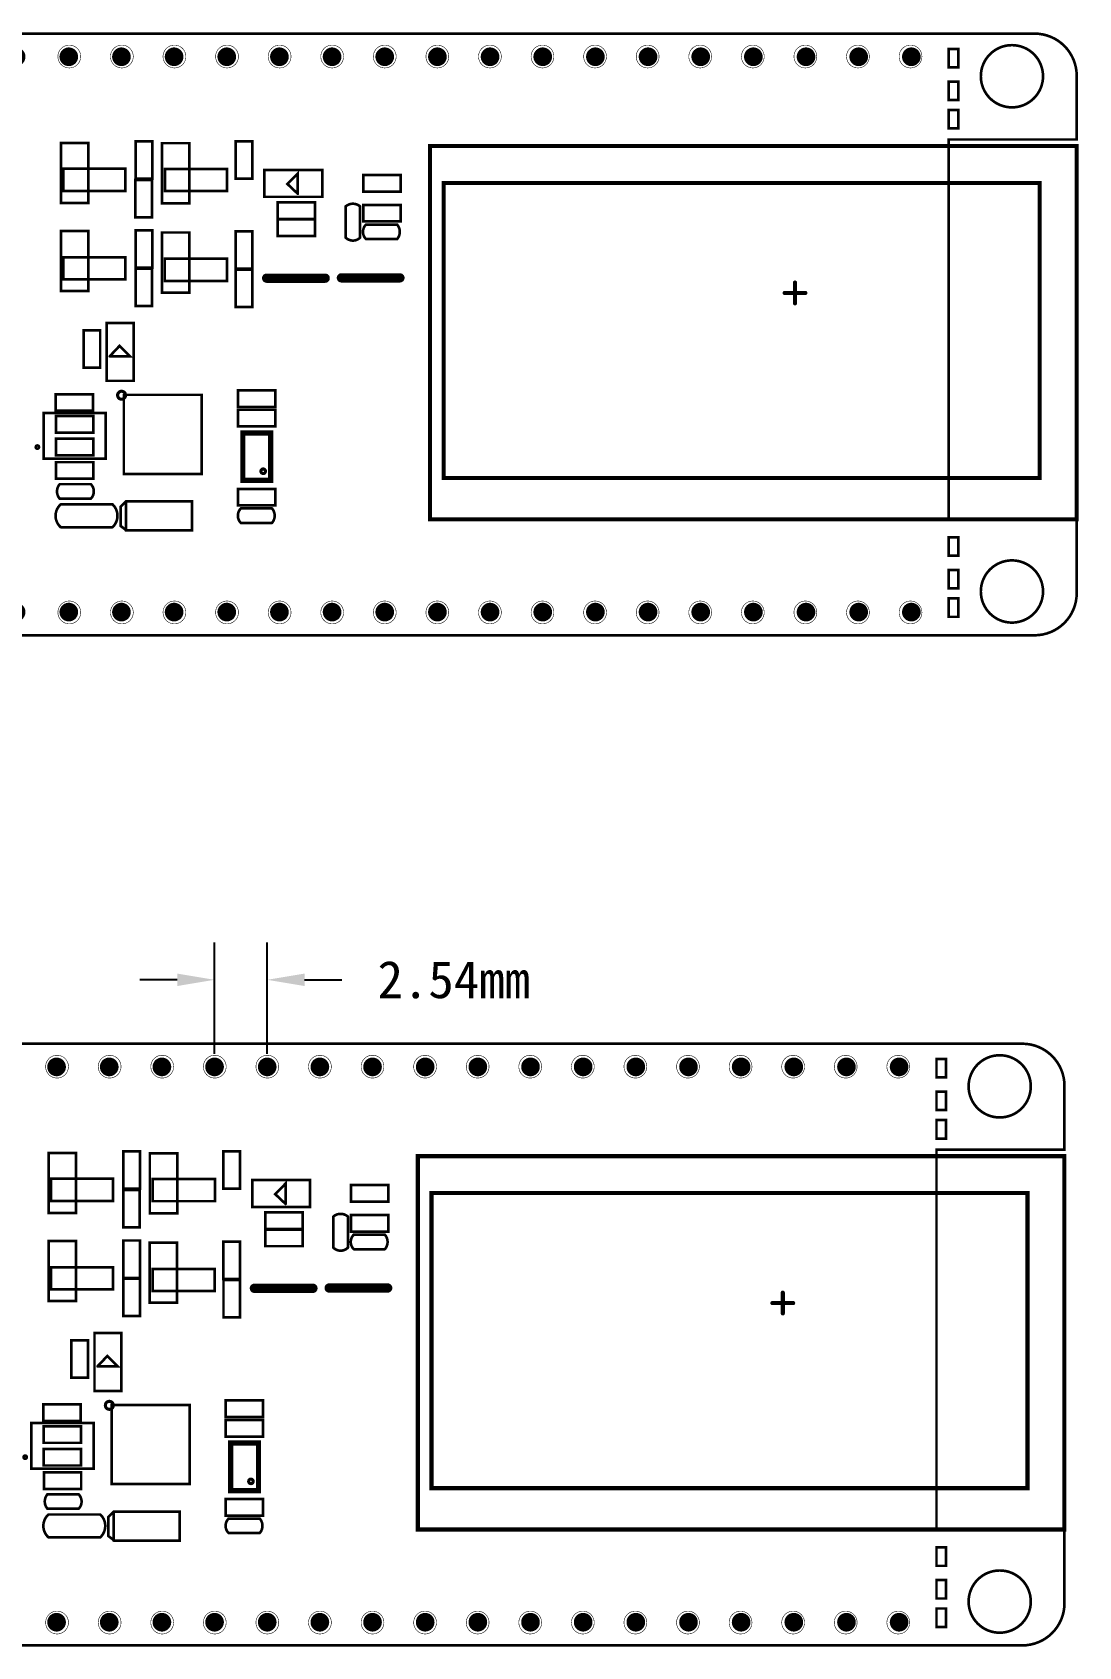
# Model space of a CAD drawing. Extents: x -92 to 99, y -5 to 84.
# Drawn here: x 48.7 to 99.1, y 0 to 77.8 of the extents above; entities that cross this region are included whole.
import ezdxf

# ---------------------------------------------------------------- set-up
doc = ezdxf.new("R2010")
doc.units = 0
doc.header["$MEASUREMENT"] = 0
doc.layers.get('0').update_dxf_attribs({"linetype": 'CONTINUOUS'})
doc.layers.get('Defpoints').update_dxf_attribs({"linetype": 'CONTINUOUS'})
for name, color, linetype in [('2D_LINE_01', 183, 'CONTINUOUS'), ('BOARD_CUTOUT_00', 254, 'CONTINUOUS'), ('BOARD_OUTLINE_00', 254, 'CONTINUOUS'), ('DRIL_NPLTE_THRU_01', 3, 'CONTINUOUS'), ('DRIL_PLTE_THRU_01', 3, 'CONTINUOUS'), ('DRIL_SYMBOL', 254, 'CONTINUOUS'), ('PART_TOP_2DLINE_01', 254, 'CONTINUOUS'), ('PART_TOP_2DLINE_126', 254, 'CONTINUOUS'), ('TAG_00', 254, 'CONTINUOUS'), ('TAG_01', 254, 'CONTINUOUS')]:
    doc.layers.add(name, color=color, linetype=linetype)
doc.dimstyles.get("Standard").update_dxf_attribs({"dimscale": 10, "dimtxt": 0.18, "dimasz": 0.18, "dimexe": 0.18, "dimexo": 0.0625, "dimgap": 0.09, "dimtad": 0, "dimtih": 1, "dimtoh": 1, "dimzin": 0, "dimdsep": 46, "dimtxsty": 'Standard', "dimcen": 0.09, "dimadec": 0, "dimazin": 0, "dimtfac": 1, "dimtofl": 0, "dimtmove": 0, "dimatfit": 3, "dimfxl": 1, "dimtolj": 1, "dimtzin": 0, "dimarcsym": 0})

# ---------------------------------------------------------------- blocks, each defined once
blk = doc.blocks.new('SMOOTH_0$127')
at = {"const_width": 0.0635}
blk.add_lwpolyline([(-0.03175, 0, 1), (0.03175, 0, 1)], format="xyb", close=True, dxfattribs=at)
blk = doc.blocks.new('BOARD_59')
at = {"layer": 'BOARD_CUTOUT_00', "const_width": 0.127}
for points in [[(5.171, 4.50922, 1), (2.171, 4.50922, 1)], [(74.525124, 4.599178, 1), (71.524876, 4.599178, 1)], [(5.171, -20.24078, 1), (2.171, -20.24078, 1)], [(74.525124, -20.240752, 1), (71.524876, -20.240752, 1)]]:
    blk.add_lwpolyline(points, format="xyb", close=True, dxfattribs=at)
for points in [[(69.977, 5.9182), (70.4342, 5.9182), (70.4342, 5.0292), (69.977, 5.0292)], [(69.977, 4.3434), (70.4342, 4.3434), (70.4342, 3.4544), (69.977, 3.4544)], [(69.977, 2.9718), (70.4342, 2.9718), (70.4342, 2.0828), (69.977, 2.0828)], [(69.977, -17.6276), (70.4342, -17.6276), (70.4342, -18.5166), (69.977, -18.5166)], [(69.977, -19.2024), (70.4342, -19.2024), (70.4342, -20.0914), (69.977, -20.0914)], [(69.977, -20.574), (70.4342, -20.574), (70.4342, -21.463), (69.977, -21.463)]]:
    blk.add_lwpolyline(points, close=True, dxfattribs=at)
at = {"layer": 'BOARD_OUTLINE_00', "const_width": 0.127}
blk.add_lwpolyline([(3.4036, -22.352, -0.414213562), (1.3716, -20.32), (1.3716, 4.6228, -0.414213562), (3.4036, 6.6548), (74.1172, 6.6548, -0.414213562), (76.1492, 4.6228), (76.1492, 1.5494), (69.977, 1.5494), (69.977, -16.764), (76.1492, -16.764), (76.1492, -20.32, -0.414213562), (74.1172, -22.352)], format="xyb", close=True, dxfattribs=at)
at = {"layer": 'BOARD_CUTOUT_00'}
for p in [(69.977, 5.9182), (70.4342, 5.9182), (69.977, 5.0292), (70.4342, 5.0292), (69.977, 4.3434), (70.4342, 4.3434), (69.977, 3.4544), (70.4342, 3.4544), (69.977, 2.9718), (70.4342, 2.9718), (69.977, 2.0828), (70.4342, 2.0828), (69.977, -17.6276), (70.4342, -17.6276), (69.977, -18.5166), (70.4342, -18.5166), (69.977, -19.2024), (70.4342, -19.2024), (69.977, -20.0914), (70.4342, -20.0914), (69.977, -20.574), (70.4342, -20.574), (69.977, -21.463), (70.4342, -21.463)]:
    blk.add_blockref('SMOOTH_0$127', p, dxfattribs=at)
at = {"layer": 'BOARD_OUTLINE_00'}
for p in [(1.3716, -20.32), (3.4036, -22.352)]:
    blk.add_blockref('SMOOTH_0$127', p, dxfattribs=at)
blk = doc.blocks.new('DRAWING_21')
at = {"layer": '2D_LINE_01', "const_width": 0.0254}
blk.add_lwpolyline([(-0.55, 0, 1), (0.55, 0, 1)], format="xyb", close=True, dxfattribs=at)
blk = doc.blocks.new('DRAWING_22')
at = {"layer": '2D_LINE_01', "const_width": 0.0254}
blk.add_lwpolyline([(-0.55, 0, 1), (0.55, 0, 1)], format="xyb", close=True, dxfattribs=at)
blk = doc.blocks.new('DRAWING_23')
at = {"layer": '2D_LINE_01', "const_width": 0.0254}
blk.add_lwpolyline([(-0.55, 0, 1), (0.55, 0, 1)], format="xyb", close=True, dxfattribs=at)
blk = doc.blocks.new('DRAWING_24')
at = {"layer": '2D_LINE_01', "const_width": 0.0254}
blk.add_lwpolyline([(-0.55, 0, 1), (0.55, 0, 1)], format="xyb", close=True, dxfattribs=at)
blk = doc.blocks.new('DRAWING_25')
at = {"layer": '2D_LINE_01', "const_width": 0.0254}
blk.add_lwpolyline([(-0.55, 0, 1), (0.55, 0, 1)], format="xyb", close=True, dxfattribs=at)
blk = doc.blocks.new('DRAWING_26')
at = {"layer": '2D_LINE_01', "const_width": 0.0254}
blk.add_lwpolyline([(-0.55, 0, 1), (0.55, 0, 1)], format="xyb", close=True, dxfattribs=at)
blk = doc.blocks.new('DRAWING_27')
at = {"layer": '2D_LINE_01', "const_width": 0.0254}
blk.add_lwpolyline([(-0.55, 0, 1), (0.55, 0, 1)], format="xyb", close=True, dxfattribs=at)
blk = doc.blocks.new('DRAWING_28')
at = {"layer": '2D_LINE_01', "const_width": 0.0254}
blk.add_lwpolyline([(-0.55, 0, 1), (0.55, 0, 1)], format="xyb", close=True, dxfattribs=at)
blk = doc.blocks.new('DRAWING_29')
at = {"layer": '2D_LINE_01', "const_width": 0.0254}
blk.add_lwpolyline([(-0.55, 0, 1), (0.55, 0, 1)], format="xyb", close=True, dxfattribs=at)
blk = doc.blocks.new('DRAWING_30')
at = {"layer": '2D_LINE_01', "const_width": 0.0254}
blk.add_lwpolyline([(-0.55, 0, 1), (0.55, 0, 1)], format="xyb", close=True, dxfattribs=at)
blk = doc.blocks.new('DRAWING_31')
at = {"layer": '2D_LINE_01', "const_width": 0.0254}
blk.add_lwpolyline([(-0.55, 0, 1), (0.55, 0, 1)], format="xyb", close=True, dxfattribs=at)
blk = doc.blocks.new('DRAWING_32')
at = {"layer": '2D_LINE_01', "const_width": 0.0254}
blk.add_lwpolyline([(-0.55, 0, 1), (0.55, 0, 1)], format="xyb", close=True, dxfattribs=at)
blk = doc.blocks.new('DRAWING_33')
at = {"layer": '2D_LINE_01', "const_width": 0.0254}
blk.add_lwpolyline([(-0.55, 0, 1), (0.55, 0, 1)], format="xyb", close=True, dxfattribs=at)
blk = doc.blocks.new('DRAWING_34')
at = {"layer": '2D_LINE_01', "const_width": 0.0254}
blk.add_lwpolyline([(-0.55, 0, 1), (0.55, 0, 1)], format="xyb", close=True, dxfattribs=at)
blk = doc.blocks.new('DRAWING_35')
at = {"layer": '2D_LINE_01', "const_width": 0.0254}
blk.add_lwpolyline([(-0.55, 0, 1), (0.55, 0, 1)], format="xyb", close=True, dxfattribs=at)
blk = doc.blocks.new('DRAWING_36')
at = {"layer": '2D_LINE_01', "const_width": 0.0254}
blk.add_lwpolyline([(-0.55, 0, 1), (0.55, 0, 1)], format="xyb", close=True, dxfattribs=at)
blk = doc.blocks.new('DRAWING_37')
at = {"layer": '2D_LINE_01', "const_width": 0.0254}
blk.add_lwpolyline([(-0.55, 0, 1), (0.55, 0, 1)], format="xyb", close=True, dxfattribs=at)
blk = doc.blocks.new('DRAWING_38')
at = {"layer": '2D_LINE_01', "const_width": 0.0254}
blk.add_lwpolyline([(-0.55, 0, 1), (0.55, 0, 1)], format="xyb", close=True, dxfattribs=at)
blk = doc.blocks.new('DRAWING_39')
at = {"layer": '2D_LINE_01', "const_width": 0.0254}
blk.add_lwpolyline([(-0.55, 0, 1), (0.55, 0, 1)], format="xyb", close=True, dxfattribs=at)
blk = doc.blocks.new('DRAWING_40')
at = {"layer": '2D_LINE_01', "const_width": 0.0254}
blk.add_lwpolyline([(-0.55, 0, 1), (0.55, 0, 1)], format="xyb", close=True, dxfattribs=at)
blk = doc.blocks.new('DRAWING_41')
at = {"layer": '2D_LINE_01', "const_width": 0.0254}
blk.add_lwpolyline([(-0.55, 0, 1), (0.55, 0, 1)], format="xyb", close=True, dxfattribs=at)
blk = doc.blocks.new('DRAWING_42')
at = {"layer": '2D_LINE_01', "const_width": 0.0254}
blk.add_lwpolyline([(-0.55, 0, 1), (0.55, 0, 1)], format="xyb", close=True, dxfattribs=at)
blk = doc.blocks.new('DRAWING_43')
at = {"layer": '2D_LINE_01', "const_width": 0.0254}
blk.add_lwpolyline([(-0.55, 0, 1), (0.55, 0, 1)], format="xyb", close=True, dxfattribs=at)
blk = doc.blocks.new('DRAWING_44')
at = {"layer": '2D_LINE_01', "const_width": 0.0254}
blk.add_lwpolyline([(-0.55, 0, 1), (0.55, 0, 1)], format="xyb", close=True, dxfattribs=at)
blk = doc.blocks.new('DRAWING_45')
at = {"layer": '2D_LINE_01', "const_width": 0.0254}
blk.add_lwpolyline([(-0.55, 0, 1), (0.55, 0, 1)], format="xyb", close=True, dxfattribs=at)
blk = doc.blocks.new('DRAWING_46')
at = {"layer": '2D_LINE_01', "const_width": 0.0254}
blk.add_lwpolyline([(-0.55, 0, 1), (0.55, 0, 1)], format="xyb", close=True, dxfattribs=at)
blk = doc.blocks.new('DRAWING_47')
at = {"layer": '2D_LINE_01', "const_width": 0.0254}
blk.add_lwpolyline([(-0.55, 0, 1), (0.55, 0, 1)], format="xyb", close=True, dxfattribs=at)
blk = doc.blocks.new('DRAWING_48')
at = {"layer": '2D_LINE_01', "const_width": 0.0254}
blk.add_lwpolyline([(-0.55, 0, 1), (0.55, 0, 1)], format="xyb", close=True, dxfattribs=at)
blk = doc.blocks.new('DRAWING_49')
at = {"layer": '2D_LINE_01', "const_width": 0.0254}
blk.add_lwpolyline([(-0.55, 0, 1), (0.55, 0, 1)], format="xyb", close=True, dxfattribs=at)
blk = doc.blocks.new('DRAWING_50')
at = {"layer": '2D_LINE_01', "const_width": 0.0254}
blk.add_lwpolyline([(-0.55, 0, 1), (0.55, 0, 1)], format="xyb", close=True, dxfattribs=at)
blk = doc.blocks.new('DRAWING_51')
at = {"layer": '2D_LINE_01', "const_width": 0.0254}
blk.add_lwpolyline([(-0.55, 0, 1), (0.55, 0, 1)], format="xyb", close=True, dxfattribs=at)
blk = doc.blocks.new('DRAWING_52')
at = {"layer": '2D_LINE_01', "const_width": 0.0254}
blk.add_lwpolyline([(-0.55, 0, 1), (0.55, 0, 1)], format="xyb", close=True, dxfattribs=at)
blk = doc.blocks.new('DRAWING_53')
at = {"layer": '2D_LINE_01', "const_width": 0.0254}
blk.add_lwpolyline([(-0.55, 0, 1), (0.55, 0, 1)], format="xyb", close=True, dxfattribs=at)
blk = doc.blocks.new('DRAWING_54')
at = {"layer": '2D_LINE_01', "const_width": 0.0254}
blk.add_lwpolyline([(-0.55, 0, 1), (0.55, 0, 1)], format="xyb", close=True, dxfattribs=at)
blk = doc.blocks.new('PART_BODY_TOP_1')
at = {"layer": 'PART_TOP_2DLINE_126', "const_width": 0.127}
blk.add_lwpolyline([(0.755, -0.347, 0.414214), (0.755, 0.353), (-0.745, 0.353, 0.373387), (-0.745, -0.347)], format="xyb", close=True, dxfattribs=at)
at = {"layer": 'PART_TOP_2DLINE_126'}
for p in [(-0.745, 0.353), (0.755, 0.353), (-0.745, -0.347), (0.755, -0.347)]:
    blk.add_blockref('SMOOTH_0$127', p, dxfattribs=at)
blk = doc.blocks.new('DRIL_HOLE_0')
blk.add_lwpolyline([(0, 0, 1), (0, 0, 1)], format="xyb", close=True)
blk = doc.blocks.new('STK_TOP_40')
at = {"layer": 'DRIL_PLTE_THRU_01'}
blk.add_blockref('DRIL_HOLE_0', (0, 0), dxfattribs=at)
blk = doc.blocks.new('SYM_TOP_3')
for name, p in [('PART_BODY_TOP_1', (0, 0)), ('STK_TOP_40', (-0.445, 0.003)), ('STK_TOP_40', (0.455, 0.003))]:
    blk.add_blockref(name, p)
blk = doc.blocks.new('PART_TOP_0')
blk.add_blockref('SYM_TOP_3', (0, 0))
blk = doc.blocks.new('PART_BODY_TOP_69')
at = {"layer": 'PART_TOP_2DLINE_01', "const_width": 0.127}
blk.add_lwpolyline([(-1.511046, -0.522732), (1.488948, -0.522732), (1.488948, 0.545338), (-1.511046, 0.545338)], close=True, dxfattribs=at)
at = {"layer": 'PART_TOP_2DLINE_01'}
for p in [(-1.511046, 0.545338), (1.488948, 0.545338), (-1.511046, -0.522732), (1.488948, -0.522732)]:
    blk.add_blockref('SMOOTH_0$127', p, dxfattribs=at)
blk = doc.blocks.new('STK_TOP_299')
at = {"layer": 'DRIL_PLTE_THRU_01'}
blk.add_blockref('DRIL_HOLE_0', (0, 0), dxfattribs=at)
blk = doc.blocks.new('STK_TOP_300')
at = {"layer": 'DRIL_PLTE_THRU_01'}
blk.add_blockref('DRIL_HOLE_0', (0, 0), dxfattribs=at)
blk = doc.blocks.new('SYM_TOP_29')
for name, p in [('STK_TOP_300', (0, 1.081024)), ('PART_BODY_TOP_69', (0, 0)), ('STK_TOP_299', (-0.9652, -1.1811)), ('STK_TOP_299', (0.9652, -1.1811))]:
    blk.add_blockref(name, p)
blk = doc.blocks.new('PART_TOP_4')
blk.add_blockref('SYM_TOP_29', (0, 0))
blk = doc.blocks.new('SMOOTH_0$199898')
at = {"const_width": 0.099949}
blk.add_lwpolyline([(-0.049974, 0, 1), (0.049974, 0, 1)], format="xyb", close=True, dxfattribs=at)
blk = doc.blocks.new('PART_BODY_TOP_12')
at = {"layer": 'PART_TOP_2DLINE_126', "const_width": 0.1999}
for points in [[(-23.749, 18.048), (7.44, 18.048), (7.44, 0.0508), (-23.749, 0.0508)], [(-23.0886, 2.046), (5.658, 2.046), (5.658, 16.27), (-23.0886, 16.27)]]:
    blk.add_lwpolyline(points, close=True, dxfattribs=at)
for points in [[(-6.6452, 10.9674), (-6.1452, 10.9674), (-6.1452, 11.4674)], [(-6.1452, 10.4674), (-6.1452, 10.9674), (-5.6452, 10.9674)]]:
    blk.add_lwpolyline(points, dxfattribs=at)
at = {"layer": 'TAG_00'}
blk.add_lwpolyline([(0, 0), (0, 0)], dxfattribs=at)
at = {"layer": 'TAG_01'}
blk.add_lwpolyline([(0, 0), (0, 0)], dxfattribs=at)
at = {"layer": 'PART_TOP_2DLINE_126'}
for p in [(-23.749, 18.048), (7.44, 18.048), (-23.0886, 16.27), (5.658, 16.27), (-6.6452, 10.9674), (-6.1452, 11.4674), (-6.1452, 10.9674), (-6.1452, 10.9674), (-5.6452, 10.9674), (-6.1452, 10.4674), (-23.0886, 2.046), (5.658, 2.046), (-23.749, 0.0508), (7.44, 0.0508)]:
    blk.add_blockref('SMOOTH_0$199898', p, dxfattribs=at)
blk = doc.blocks.new('STK_TOP_115')
at = {"layer": 'DRIL_NPLTE_THRU_01'}
blk.add_blockref('DRIL_HOLE_0', (0, 0), dxfattribs=at)
blk = doc.blocks.new('SYM_TOP_12')
for name, p in [('PART_BODY_TOP_12', (0, 0)), ('STK_TOP_115', (-22.86, 18)), ('STK_TOP_115', (-21.59, 18)), ('STK_TOP_115', (-20.32, 18)), ('STK_TOP_115', (-19.05, 18)), ('STK_TOP_115', (-17.78, 18)), ('STK_TOP_115', (-16.51, 18)), ('STK_TOP_115', (-15.24, 18)), ('STK_TOP_115', (-13.97, 18)), ('STK_TOP_115', (-12.7, 18)), ('STK_TOP_115', (-11.43, 18)), ('STK_TOP_115', (-10.16, 18)), ('STK_TOP_115', (-8.89, 18)), ('STK_TOP_115', (-7.62, 18)), ('STK_TOP_115', (-6.35, 18)), ('STK_TOP_115', (-5.08, 18)), ('STK_TOP_115', (-3.81, 18)), ('STK_TOP_115', (-2.54, 18)), ('STK_TOP_115', (-1.27, 18.048)), ('STK_TOP_115', (0, 18)), ('STK_TOP_115', (-22.86, 0)), ('STK_TOP_115', (-21.59, 0)), ('STK_TOP_115', (-20.32, 0)), ('STK_TOP_115', (-19.05, 0)), ('STK_TOP_115', (-17.78, 0)), ('STK_TOP_115', (-16.51, 0)), ('STK_TOP_115', (-15.24, 0)), ('STK_TOP_115', (-13.97, 0)), ('STK_TOP_115', (-12.7, 0)), ('STK_TOP_115', (-11.43, 0)), ('STK_TOP_115', (-10.16, 0)), ('STK_TOP_115', (-8.89, 0)), ('STK_TOP_115', (-7.62, 0)), ('STK_TOP_115', (-6.35, 0)), ('STK_TOP_115', (-5.08, 0)), ('STK_TOP_115', (-3.81, 0)), ('STK_TOP_115', (-2.54, 0)), ('STK_TOP_115', (-1.27, 0)), ('STK_TOP_115', (0, 0))]:
    blk.add_blockref(name, p)
blk = doc.blocks.new('PART_TOP_16')
blk.add_blockref('SYM_TOP_12', (0, 0))
blk = doc.blocks.new('PART_BODY_TOP_4')
at = {"layer": 'PART_TOP_2DLINE_126', "const_width": 0.127}
blk.add_lwpolyline([(-0.898, 0.408), (-0.898, -0.392), (0.902, -0.392), (0.902, 0.408)], close=True, dxfattribs=at)
at = {"layer": 'PART_TOP_2DLINE_126'}
for p in [(-0.898, 0.408), (0.902, 0.408), (-0.898, -0.392), (0.902, -0.392)]:
    blk.add_blockref('SMOOTH_0$127', p, dxfattribs=at)
blk = doc.blocks.new('SYM_TOP_6')
for name, p in [('PART_BODY_TOP_4', (0, 0)), ('STK_TOP_40', (-0.448, 0.008)), ('STK_TOP_40', (0.452, 0.008))]:
    blk.add_blockref(name, p)
blk = doc.blocks.new('PART_TOP_26')
blk.add_blockref('SYM_TOP_6', (0, 0))
blk = doc.blocks.new('PART_TOP_28')
blk.add_blockref('SYM_TOP_6', (0, 0))
blk = doc.blocks.new('STK_TOP_244')
at = {"layer": 'DRIL_NPLTE_THRU_01'}
blk.add_blockref('DRIL_HOLE_0', (0, 0), dxfattribs=at)
blk = doc.blocks.new('SYM_TOP_26')
for p in [(0, 0), (3, 0)]:
    blk.add_blockref('STK_TOP_244', p)
blk = doc.blocks.new('PART_TOP_29')
blk.add_blockref('SYM_TOP_26', (0, 0))
blk = doc.blocks.new('SMOOTH_0$4499986667')
at = {"const_width": 0.225}
blk.add_lwpolyline([(-0.112, 0, 1), (0.112, 0, 1)], format="xyb", close=True, dxfattribs=at)
blk = doc.blocks.new('PART_BODY_TOP_61')
at = {"layer": 'PART_TOP_2DLINE_126', "const_width": 0.45}
blk.add_lwpolyline([(1.588, -0.01), (1.588, 2.812)], dxfattribs=at)
at = {"layer": 'PART_TOP_2DLINE_126'}
for p in [(1.588, 2.812), (1.588, -0.01)]:
    blk.add_blockref('SMOOTH_0$4499986667', p, dxfattribs=at)
blk = doc.blocks.new('STK_TOP_95')
at = {"layer": 'DRIL_PLTE_THRU_01'}
blk.add_blockref('DRIL_HOLE_0', (0, 0), dxfattribs=at)
blk = doc.blocks.new('SYM_TOP_25')
for name, p in [('STK_TOP_95', (0.43317, 2.42503)), ('PART_BODY_TOP_61', (0, 0)), ('STK_TOP_95', (2.57832, 1.47658)), ('STK_TOP_95', (0.43317, 0.51642))]:
    blk.add_blockref(name, p)
blk = doc.blocks.new('PART_TOP_30')
blk.add_blockref('SYM_TOP_25', (0, 0))
blk = doc.blocks.new('PART_TOP_31')
blk.add_blockref('SYM_TOP_3', (0, 0))
blk = doc.blocks.new('PART_TOP_32')
blk.add_blockref('SYM_TOP_25', (0, 0))
blk = doc.blocks.new('PART_TOP_33')
blk.add_blockref('SYM_TOP_6', (0, 0))
blk = doc.blocks.new('PART_TOP_34')
blk.add_blockref('SYM_TOP_3', (0, 0))
blk = doc.blocks.new('PART_TOP_35')
blk.add_blockref('SYM_TOP_6', (0, 0))
blk = doc.blocks.new('PART_TOP_36')
blk.add_blockref('SYM_TOP_6', (0, 0))
blk = doc.blocks.new('SMOOTH_0$1499993333')
at = {"const_width": 0.075}
blk.add_lwpolyline([(-0.037, 0, 1), (0.037, 0, 1)], format="xyb", close=True, dxfattribs=at)
blk = doc.blocks.new('SMOOTH_0$254')
at = {"const_width": 0.127}
blk.add_lwpolyline([(-0.0635, 0, 1), (0.0635, 0, 1)], format="xyb", close=True, dxfattribs=at)
blk = doc.blocks.new('PART_BODY_TOP_11')
at = {"layer": 'PART_TOP_2DLINE_126', "const_width": 0.254}
blk.add_lwpolyline([(0, 1.981), (2.286, 1.981), (2.286, 0.635), (0, 0.635)], close=True, dxfattribs=at)
at = {"layer": 'PART_TOP_2DLINE_126', "const_width": 0.15}
blk.add_lwpolyline([(0.023, 0.767), (0.023, 1.905)], dxfattribs=at)
blk.add_lwpolyline([(1.953, 1.616, 1), (1.734, 1.616, 1)], format="xyb", close=True, dxfattribs=at)
at = {"layer": 'PART_TOP_2DLINE_126'}
for name, p in [('SMOOTH_0$254', (0, 1.981)), ('SMOOTH_0$1499993333', (0.023, 1.905)), ('SMOOTH_0$254', (2.286, 1.981)), ('SMOOTH_0$1499993333', (0.023, 0.767)), ('SMOOTH_0$254', (0, 0.635)), ('SMOOTH_0$254', (2.286, 0.635))]:
    blk.add_blockref(name, p, dxfattribs=at)
blk = doc.blocks.new('STK_TOP_96')
at = {"layer": 'DRIL_PLTE_THRU_01'}
blk.add_blockref('DRIL_HOLE_0', (0, 0), dxfattribs=at)
blk = doc.blocks.new('SYM_TOP_11')
for name, p in [('PART_BODY_TOP_11', (0, 0)), ('STK_TOP_96', (0.50347, 2.31694)), ('STK_TOP_96', (1.15347, 2.31694)), ('STK_TOP_96', (1.80347, 2.31694)), ('STK_TOP_96', (0.50347, 0.38903)), ('STK_TOP_96', (1.15347, 0.38903)), ('STK_TOP_96', (1.80347, 0.38903))]:
    blk.add_blockref(name, p)
blk = doc.blocks.new('PART_TOP_38')
blk.add_blockref('SYM_TOP_11', (0, 0))
blk = doc.blocks.new('PART_TOP_40')
blk.add_blockref('SYM_TOP_6', (0, 0))
blk = doc.blocks.new('PART_TOP_41')
blk.add_blockref('SYM_TOP_6', (0, 0))
blk = doc.blocks.new('PART_BODY_TOP_3')
at = {"layer": 'PART_TOP_2DLINE_126', "const_width": 0.127}
blk.add_lwpolyline([(-1.397, 0.66), (1.397, 0.66), (1.397, -0.635), (-1.397, -0.635)], close=True, dxfattribs=at)
blk.add_lwpolyline([(-0.212, 0.513), (-0.212, -0.465), (0.291, 0.039), (-0.21, 0.513)], dxfattribs=at)
at = {"layer": 'PART_TOP_2DLINE_126'}
for p in [(-1.397, 0.66), (-0.212, 0.513), (-0.21, 0.513), (0.291, 0.039), (1.397, 0.66), (-1.397, -0.635), (-0.212, -0.465), (1.397, -0.635)]:
    blk.add_blockref('SMOOTH_0$127', p, dxfattribs=at)
blk = doc.blocks.new('STK_TOP_42')
at = {"layer": 'DRIL_PLTE_THRU_01'}
blk.add_blockref('DRIL_HOLE_0', (0, 0), dxfattribs=at)
blk = doc.blocks.new('SYM_TOP_5')
for name, p in [('PART_BODY_TOP_3', (0, 0)), ('STK_TOP_42', (-0.762, 0)), ('STK_TOP_42', (0.762, 0))]:
    blk.add_blockref(name, p)
blk = doc.blocks.new('PART_TOP_42')
blk.add_blockref('SYM_TOP_5', (0, 0))
blk = doc.blocks.new('PART_TOP_47')
blk.add_blockref('SYM_TOP_5', (0, 0))
blk = doc.blocks.new('PART_TOP_48')
blk.add_blockref('SYM_TOP_6', (0, 0))
blk = doc.blocks.new('PART_TOP_49')
blk.add_blockref('SYM_TOP_3', (0, 0))
blk = doc.blocks.new('PART_TOP_50')
blk.add_blockref('SYM_TOP_6', (0, 0))
blk = doc.blocks.new('PART_TOP_51')
blk.add_blockref('SYM_TOP_6', (0, 0))
blk = doc.blocks.new('PART_TOP_52')
blk.add_blockref('SYM_TOP_6', (0, 0))
blk = doc.blocks.new('PART_TOP_53')
blk.add_blockref('SYM_TOP_6', (0, 0))
blk = doc.blocks.new('PART_BODY_TOP_7')
at = {"layer": 'PART_TOP_2DLINE_126', "const_width": 0.127}
blk.add_lwpolyline([(-1.5, -1.1), (-1.5, 1.1), (1.5, 1.1), (1.5, -1.1)], close=True, dxfattribs=at)
blk.add_lwpolyline([(-1.878, -0.541, 1), (-1.723, -0.541, 1)], format="xyb", close=True, dxfattribs=at)
at = {"layer": 'PART_TOP_2DLINE_126'}
for p in [(-1.5, 1.1), (1.5, 1.1), (-1.5, -1.1), (1.5, -1.1)]:
    blk.add_blockref('SMOOTH_0$127', p, dxfattribs=at)
blk = doc.blocks.new('STK_TOP_73')
at = {"layer": 'DRIL_PLTE_THRU_01'}
blk.add_blockref('DRIL_HOLE_0', (0, 0), dxfattribs=at)
blk = doc.blocks.new('SYM_TOP_7')
for name, p in [('PART_BODY_TOP_7', (0, 0)), ('STK_TOP_73', (-0.85, 0.55)), ('STK_TOP_73', (0.85, 0.55)), ('STK_TOP_73', (-0.85, -0.55)), ('STK_TOP_73', (0.85, -0.55))]:
    blk.add_blockref(name, p)
blk = doc.blocks.new('PART_TOP_54')
blk.add_blockref('SYM_TOP_7', (0, 0))
blk = doc.blocks.new('PART_BODY_TOP_13')
at = {"layer": 'PART_TOP_2DLINE_126', "const_width": 0.127}
blk.add_lwpolyline([(1.238, -0.559, 0.432739), (1.238, 0.541), (-1.262, 0.541, 0.450467), (-1.262, -0.559)], format="xyb", close=True, dxfattribs=at)
at = {"layer": 'PART_TOP_2DLINE_126'}
for p in [(-1.262, 0.541), (1.238, 0.541), (-1.262, -0.559), (1.238, -0.559)]:
    blk.add_blockref('SMOOTH_0$127', p, dxfattribs=at)
blk = doc.blocks.new('STK_TOP_75')
at = {"layer": 'DRIL_PLTE_THRU_01'}
blk.add_blockref('DRIL_HOLE_0', (0, 0), dxfattribs=at)
blk = doc.blocks.new('SYM_TOP_13')
for name, p in [('PART_BODY_TOP_13', (0, 0)), ('STK_TOP_75', (-0.812, -0.009)), ('STK_TOP_75', (0.788, -0.009))]:
    blk.add_blockref(name, p)
blk = doc.blocks.new('PART_TOP_55')
blk.add_blockref('SYM_TOP_13', (0, 0))
blk = doc.blocks.new('PART_BODY_TOP_9')
at = {"layer": 'PART_TOP_2DLINE_126', "const_width": 0.15}
blk.add_lwpolyline([(-3.498, 2.648, 1), (-3.882, 2.648, 1)], format="xyb", close=True, dxfattribs=at)
at = {"layer": 'PART_TOP_2DLINE_126', "const_width": 0.127}
blk.add_lwpolyline([(-3.581, 2.667), (-3.581, -1.143), (0.178, -1.143), (0.178, 2.667)], close=True, dxfattribs=at)
at = {"layer": 'PART_TOP_2DLINE_126'}
for p in [(-3.581, 2.667), (0.178, 2.667), (-3.581, -1.143), (0.178, -1.143)]:
    blk.add_blockref('SMOOTH_0$127', p, dxfattribs=at)
blk = doc.blocks.new('STK_TOP_80')
at = {"layer": 'DRIL_PLTE_THRU_01'}
blk.add_blockref('DRIL_HOLE_0', (0, 0), dxfattribs=at)
blk = doc.blocks.new('STK_TOP_79')
at = {"layer": 'DRIL_PLTE_THRU_01'}
blk.add_blockref('DRIL_HOLE_0', (0, 0), dxfattribs=at)
blk = doc.blocks.new('STK_TOP_81')
at = {"layer": 'DRIL_PLTE_THRU_01'}
blk.add_blockref('DRIL_HOLE_0', (0, 0), dxfattribs=at)
blk = doc.blocks.new('SYM_TOP_9')
for name, p in [('PART_BODY_TOP_9', (0, 0)), ('STK_TOP_79', (-2.91549, 2.72758)), ('STK_TOP_79', (-2.41549, 2.72758)), ('STK_TOP_79', (-1.91549, 2.72758)), ('STK_TOP_79', (-1.41549, 2.72758)), ('STK_TOP_79', (-0.91549, 2.72758)), ('STK_TOP_79', (-0.41549, 2.72758)), ('STK_TOP_80', (-3.683, 1.99201)), ('STK_TOP_80', (0.31596, 1.99201)), ('STK_TOP_80', (-3.683, 1.49201)), ('STK_TOP_80', (-3.683, 0.99201)), ('STK_TOP_80', (0.31596, 1.49201)), ('STK_TOP_80', (0.31596, 0.99201)), ('STK_TOP_80', (-3.683, 0.49201)), ('STK_TOP_81', (-1.67222, 0.74878)), ('STK_TOP_80', (0.31596, 0.49201)), ('STK_TOP_80', (-3.683, -0.00799)), ('STK_TOP_80', (-3.683, -0.508)), ('STK_TOP_80', (0.31596, -0.00799)), ('STK_TOP_80', (0.31596, -0.50799)), ('STK_TOP_79', (-2.91549, -1.27138)), ('STK_TOP_79', (-2.41549, -1.27139)), ('STK_TOP_79', (-1.91549, -1.27138)), ('STK_TOP_79', (-1.41549, -1.27138)), ('STK_TOP_79', (-0.91549, -1.27138)), ('STK_TOP_79', (-0.41549, -1.27138))]:
    blk.add_blockref(name, p)
blk = doc.blocks.new('PART_TOP_56')
blk.add_blockref('SYM_TOP_9', (0, 0))
blk = doc.blocks.new('PART_BODY_TOP_16')
at = {"layer": 'PART_TOP_2DLINE_126', "const_width": 0.127}
blk.add_lwpolyline([(1.538, 0.691), (1.828, 0.471), (1.828, -0.449), (1.568, -0.709), (-1.612, -0.709), (-1.612, 0.691)], close=True, dxfattribs=at)
blk.add_lwpolyline([(1.568, -0.699), (1.568, 0.693)], dxfattribs=at)
at = {"layer": 'PART_TOP_2DLINE_126'}
for p in [(-1.612, 0.691), (1.538, 0.691), (1.568, 0.693), (1.828, 0.471), (-1.612, -0.709), (1.568, -0.699), (1.568, -0.709), (1.828, -0.449)]:
    blk.add_blockref('SMOOTH_0$127', p, dxfattribs=at)
blk = doc.blocks.new('STK_TOP_119')
at = {"layer": 'DRIL_PLTE_THRU_01'}
blk.add_blockref('DRIL_HOLE_0', (0, 0), dxfattribs=at)
blk = doc.blocks.new('SYM_TOP_16')
for name, p in [('PART_BODY_TOP_16', (0, 0)), ('STK_TOP_119', (-1.127, -0.009)), ('STK_TOP_119', (1.103, -0.009))]:
    blk.add_blockref(name, p)
blk = doc.blocks.new('PART_TOP_57')
blk.add_blockref('SYM_TOP_16', (0, 0))
blk = doc.blocks.new('PART_TOP_71')
blk.add_blockref('SYM_TOP_6', (0, 0))
blk = doc.blocks.new('PART_TOP_73')
blk.add_blockref('SYM_TOP_6', (0, 0))
blk = doc.blocks.new('PART_TOP_83')
blk.add_blockref('SYM_TOP_29', (0, 0))
blk = doc.blocks.new('PART_BODY_TOP_15')
at = {"layer": 'PART_TOP_2DLINE_126', "const_width": 0.127}
blk.add_lwpolyline([(-1.4351, -0.6604), (-1.4351, 0), (-1.4351, 0.6604), (1.4605, 0.6604), (1.4605, -0.6604)], close=True, dxfattribs=at)
at = {"layer": 'PART_TOP_2DLINE_126'}
for p in [(-1.4351, 0), (-1.4351, -0.6604)]:
    blk.add_blockref('SMOOTH_0$127', p, dxfattribs=at)
blk = doc.blocks.new('STK_TOP_86')
at = {"layer": 'DRIL_PLTE_THRU_01'}
blk.add_blockref('DRIL_HOLE_0', (0, 0), dxfattribs=at)
blk = doc.blocks.new('SYM_TOP_15')
for name, p in [('PART_BODY_TOP_15', (0, 0)), ('STK_TOP_86', (-0.8255, 0)), ('STK_TOP_86', (0.8255, 0))]:
    blk.add_blockref(name, p)
blk = doc.blocks.new('PART_TOP_84')
blk.add_blockref('SYM_TOP_15', (0, 0))
blk = doc.blocks.new('PART_TOP_85')
blk.add_blockref('SYM_TOP_15', (0, 0))
blk = doc.blocks.new('PART_TOP_86')
blk.add_blockref('SYM_TOP_6', (0, 0))
blk = doc.blocks.new('PART_TOP_87')
blk.add_blockref('SYM_TOP_29', (0, 0))
blk = doc.blocks.new('PART_TOP_88')
blk.add_blockref('SYM_TOP_6', (0, 0))
blk = doc.blocks.new('PART_TOP_89')
blk.add_blockref('SYM_TOP_29', (0, 0))
blk = doc.blocks.new('PART_TOP_90')
blk.add_blockref('SYM_TOP_6', (0, 0))
blk = doc.blocks.new('PART_TOP_91')
blk.add_blockref('SYM_TOP_15', (0, 0))
blk = doc.blocks.new('PART_TOP_92')
blk.add_blockref('SYM_TOP_6', (0, 0))
blk = doc.blocks.new('PART_TOP_93')
blk.add_blockref('SYM_TOP_6', (0, 0))
blk = doc.blocks.new('PART_TOP_94')
blk.add_blockref('SYM_TOP_15', (0, 0))
blk = doc.blocks.new('DRIL_SYMBOL_0$899922')
at = {"layer": 'DRIL_SYMBOL', "const_width": 0.0508}
for points in [[(-0.254, 0), (0.254, 0)], [(0, -0.254), (0, 0.254)]]:
    blk.add_lwpolyline(points, dxfattribs=at)
blk = doc.blocks.new('DRIL_HOLE_0$899922')
at = {"const_width": 0.44996}
blk.add_lwpolyline([(-0.22498, 0, 1), (0.22498, 0, 1)], format="xyb", close=True, dxfattribs=at)
blk.add_blockref('DRIL_SYMBOL_0$899922', (0, 0))
blk = doc.blocks.new('STK_TOP_128')
at = {"layer": 'DRIL_PLTE_THRU_01'}
blk.add_blockref('DRIL_HOLE_0$899922', (0, 0), dxfattribs=at)
blk = doc.blocks.new('SYM_TOP_27')
for p in [(0, 0), (2.54, 0), (5.08, 0), (7.62, 0), (10.16, 0), (12.7, 0), (15.24, 0), (17.78, 0), (20.32, 0), (22.86, 0), (25.4, 0), (27.94, 0), (30.48, 0), (33.02, 0), (35.56, 0), (38.1, 0), (40.64, 0), (43.18, 0), (45.72, 0), (48.26, 0), (50.8, 0)]:
    blk.add_blockref('STK_TOP_128', p)
blk = doc.blocks.new('PART_TOP_133')
blk.add_blockref('SYM_TOP_27', (0, 0))
blk = doc.blocks.new('PART_TOP_138')
blk.add_blockref('SYM_TOP_27', (0, 0))
blk = doc.blocks.new('*D255')
at = {"color": 0, "linetype": 'Continuous', "lineweight": -2, "transparency": 16777216}
for p, q in [((57.449, 28.569), (57.449, 33.942)), ((59.989, 28.569), (59.989, 33.942)), ((55.649, 32.142), (53.849, 32.142)), ((61.789, 32.142), (63.589, 32.142))]:
    blk.add_line(p, q, dxfattribs=at)
at = {"color": 0, "linetype": 'Continuous', "transparency": 16777216}
for points in [[(55.649, 32.442), (55.649, 31.842), (57.449, 32.142)], [(61.789, 32.442), (61.789, 31.842), (59.989, 32.142)]]:
    blk.add_solid(points, dxfattribs=at)
at = {"layer": 'Defpoints', "color": 0, "linetype": 'Continuous', "transparency": 16777216}
for p in [(59.989, 32.142), (57.449, 27.944), (59.989, 27.944)]:
    blk.add_point(p, dxfattribs=at)
at = {"color": 0, "linetype": 'Continuous', "transparency": 16777216, "insert": (68.989, 32.142), "char_height": 1.8, "attachment_point": 5}
blk.add_mtext('\\A1;2.54mm', dxfattribs=at)

msp = doc.modelspace()

# ---------------------------------------------------------------- block references
for name, p in [('BOARD_59', (22.885, 71.104)), ('PART_TOP_138', (40.259, 76.642)), ('DRAWING_31', (50.443, 76.654)), ('DRAWING_32', (52.979, 76.654)), ('DRAWING_33', (55.515, 76.654)), ('DRAWING_34', (58.051, 76.654)), ('DRAWING_35', (60.587, 76.654)), ('DRAWING_36', (63.123, 76.654)), ('DRAWING_37', (65.659, 76.654)), ('DRAWING_38', (68.195, 76.654)), ('DRAWING_39', (70.731, 76.654)), ('DRAWING_40', (73.267, 76.654)), ('DRAWING_48', (75.803, 76.654)), ('DRAWING_49', (78.339, 76.654)), ('DRAWING_50', (80.875, 76.654)), ('DRAWING_51', (83.411, 76.654)), ('DRAWING_52', (85.947, 76.654)), ('DRAWING_53', (88.483, 76.654)), ('DRAWING_54', (91.019, 76.654)), ('PART_TOP_16', (91.592, 54.29)), ('PART_TOP_29', (62.058, 62.569)), ('PART_TOP_50', (50.679, 59.967)), ('PART_TOP_56', (56.655, 57.677)), ('PART_TOP_40', (59.479, 60.153)), ('PART_TOP_54', (50.704, 58.367)), ('PART_TOP_41', (59.479, 59.213)), ('PART_TOP_53', (50.704, 56.691)), ('PART_TOP_49', (50.726, 55.685)), ('PART_TOP_55', (51.291, 54.522)), ('DRAWING_21', (50.443, 49.854)), ('DRAWING_22', (52.979, 49.854)), ('DRAWING_23', (55.515, 49.854)), ('DRAWING_24', (58.051, 49.854)), ('DRAWING_25', (60.587, 49.854)), ('DRAWING_26', (63.123, 49.854)), ('DRAWING_27', (65.659, 49.854)), ('DRAWING_28', (68.195, 49.854)), ('DRAWING_29', (70.731, 49.854)), ('DRAWING_30', (73.267, 49.854)), ('DRAWING_41', (75.803, 49.854)), ('DRAWING_42', (78.339, 49.854)), ('DRAWING_43', (80.875, 49.854)), ('DRAWING_44', (83.411, 49.854)), ('DRAWING_45', (85.947, 49.854)), ('DRAWING_46', (88.483, 49.854)), ('DRAWING_47', (91.019, 49.854)), ('BOARD_59', (22.295, 22.407)), ('PART_TOP_138', (39.669, 27.944)), ('DRAWING_31', (49.852, 27.956)), ('DRAWING_32', (52.388, 27.956)), ('DRAWING_33', (54.924, 27.956)), ('DRAWING_34', (57.46, 27.956)), ('DRAWING_35', (59.996, 27.956)), ('DRAWING_36', (62.532, 27.956)), ('DRAWING_37', (65.068, 27.956)), ('DRAWING_38', (67.604, 27.956)), ('DRAWING_39', (70.14, 27.956)), ('DRAWING_40', (72.676, 27.956)), ('DRAWING_48', (75.212, 27.956)), ('DRAWING_49', (77.748, 27.956)), ('DRAWING_50', (80.284, 27.956)), ('DRAWING_51', (82.82, 27.956)), ('DRAWING_52', (85.356, 27.956)), ('DRAWING_53', (87.892, 27.956)), ('DRAWING_54', (90.428, 27.956)), ('PART_TOP_16', (91.002, 5.592)), ('PART_TOP_29', (61.468, 13.872)), ('PART_TOP_50', (50.088, 11.27)), ('PART_TOP_56', (56.065, 8.98)), ('PART_TOP_40', (58.889, 11.455)), ('PART_TOP_41', (58.889, 10.515)), ('PART_TOP_54', (50.114, 9.67)), ('PART_TOP_53', (50.114, 7.993)), ('PART_TOP_49', (50.136, 6.987)), ('PART_TOP_55', (50.701, 5.824)), ('DRAWING_21', (49.852, 1.156)), ('DRAWING_22', (52.388, 1.156)), ('DRAWING_23', (54.924, 1.156)), ('DRAWING_24', (57.46, 1.156)), ('DRAWING_25', (59.996, 1.156)), ('DRAWING_26', (62.532, 1.156)), ('DRAWING_27', (65.068, 1.156)), ('DRAWING_28', (67.604, 1.156)), ('DRAWING_29', (70.14, 1.156)), ('DRAWING_30', (72.676, 1.156)), ('DRAWING_41', (75.212, 1.156)), ('DRAWING_42', (77.748, 1.156)), ('DRAWING_43', (80.284, 1.156)), ('DRAWING_44', (82.82, 1.156)), ('DRAWING_45', (85.356, 1.156)), ('DRAWING_46', (87.892, 1.156)), ('DRAWING_47', (90.428, 1.156))]:
    msp.add_blockref(name, p)
for name, p, rotation in [('PART_TOP_94', (50.698, 71.054), 270), ('PART_TOP_92', (54.051, 71.663), 90), ('PART_TOP_91', (55.578, 71.042), 270), ('PART_TOP_73', (58.877, 71.663), 90), ('PART_TOP_4', (51.638, 70.723), 180), ('PART_TOP_83', (56.543, 70.715), 180), ('PART_TOP_42', (61.253, 70.55), 180), ('PART_TOP_28', (65.524, 70.553), 180), ('PART_TOP_93', (54.025, 69.809), 270), ('PART_TOP_36', (61.393, 69.235), 180), ('PART_TOP_31', (64.119, 68.681), 270), ('PART_TOP_33', (65.526, 69.11), 180), ('PART_TOP_35', (61.394, 68.407), 180), ('PART_TOP_34', (65.509, 68.206), 180), ('PART_TOP_85', (50.698, 66.786), 90), ('PART_TOP_71', (54.051, 67.371), 90), ('PART_TOP_84', (55.575, 66.71), 90), ('PART_TOP_86', (58.877, 67.32), 90), ('PART_TOP_87', (51.638, 66.456), 180), ('PART_TOP_89', (56.54, 66.38), 180), ('PART_TOP_30', (59.973, 67.556), 270), ('PART_TOP_32', (63.578, 67.571), 270), ('PART_TOP_88', (54.046, 65.525), 90), ('PART_TOP_90', (58.879, 65.471), 90), ('PART_TOP_47', (52.909, 62.416), 90), ('PART_TOP_48', (51.524, 62.555), 270), ('PART_TOP_51', (50.704, 58.926), 180), ('PART_TOP_38', (58.179, 58.504), 270), ('PART_TOP_52', (50.704, 57.834), 180), ('PART_TOP_57', (54.743, 54.497), 180), ('PART_TOP_26', (59.482, 55.419), 180), ('PART_TOP_0', (59.474, 54.521), 180), ('PART_TOP_133', (91.059, 49.87), 180), ('PART_TOP_94', (50.108, 22.356), 270), ('PART_TOP_92', (53.46, 22.966), 90), ('PART_TOP_91', (54.988, 22.344), 270), ('PART_TOP_73', (58.286, 22.966), 90), ('PART_TOP_4', (51.047, 22.026), 180), ('PART_TOP_83', (55.953, 22.017), 180), ('PART_TOP_93', (53.435, 21.111), 270), ('PART_TOP_42', (60.663, 21.852), 180), ('PART_TOP_28', (64.933, 21.855), 180), ('PART_TOP_36', (60.803, 20.538), 180), ('PART_TOP_31', (63.528, 19.984), 270), ('PART_TOP_33', (64.935, 20.412), 180), ('PART_TOP_85', (50.108, 18.089), 90), ('PART_TOP_71', (53.46, 18.673), 90), ('PART_TOP_84', (54.984, 18.013), 90), ('PART_TOP_86', (58.286, 18.622), 90), ('PART_TOP_35', (60.803, 19.709), 180), ('PART_TOP_34', (64.919, 19.509), 180), ('PART_TOP_87', (51.047, 17.759), 180), ('PART_TOP_89', (55.95, 17.682), 180), ('PART_TOP_30', (59.382, 18.858), 270), ('PART_TOP_32', (62.988, 18.873), 270), ('PART_TOP_88', (53.455, 16.827), 90), ('PART_TOP_90', (58.289, 16.774), 90), ('PART_TOP_48', (50.934, 13.858), 270), ('PART_TOP_47', (52.318, 13.718), 90), ('PART_TOP_51', (50.114, 10.228), 180), ('PART_TOP_52', (50.114, 9.136), 180), ('PART_TOP_38', (57.589, 9.806), 270), ('PART_TOP_26', (58.891, 6.721), 180), ('PART_TOP_57', (54.152, 5.8), 180), ('PART_TOP_0', (58.883, 5.823), 180), ('PART_TOP_133', (90.469, 1.172), 180)]:
    msp.add_blockref(name, p, dxfattribs=dict(rotation=rotation))

# ---------------------------------------------------------------- dimensions: what is measured, and where the dimension line sits
at = {"linetype": 'Continuous'}
dim = msp.add_linear_dim(base=(59.989, 32.142), p1=(57.449, 27.944), p2=(59.989, 27.944), dimstyle='Standard', override={"dimpost": 'mm'}, dxfattribs=at)
dim.commit()
dim.dimension.update_dxf_attribs({"geometry": '*D255', "text_midpoint": (68.989, 32.142)})

doc.saveas('drawing.dxf')
